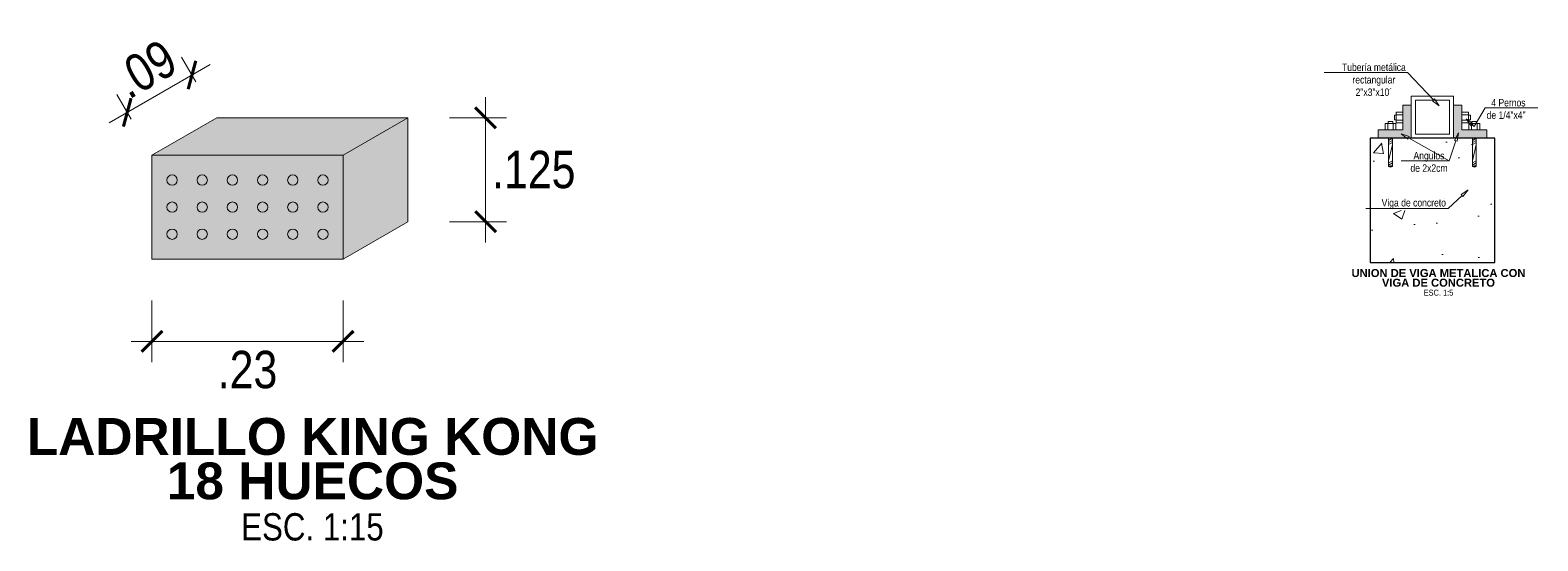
# Model space of a CAD drawing. Header units: metres. Extents: x 115.1 to 149.6, y 26.3 to 56.6.
# Drawn here: x 122.074 to 123.888, y 28.615 to 29.23 of the extents above; entities that cross this region are included whole.
import ezdxf
from ezdxf import colors
from ezdxf.entities.mleader import LeaderData, LeaderLine
from ezdxf.enums import TextEntityAlignment as Align
from ezdxf.math import Vec2, Vec3

# ---------------------------------------------------------------- set-up
doc = ezdxf.new("R2010")
doc.units = ezdxf.units.M
doc.layers.get('0').update_dxf_attribs({"color": 250})
doc.layers.get('Defpoints').update_dxf_attribs({"color": 30, "lineweight": 9})
for name, color, linetype, lineweight in [('-Accesorios PVC', 88, 'Continuous', 20), ('-Acero techos', 252, 'Continuous', 13), ('-Acotado', 251, 'Continuous', 5), ('-Ladrillo', 34, 'Continuous', 9), ('-Textos', 7, 'Continuous', 20), ('C-COLUMNAS', 150, 'Continuous', 30), ('FIC-2ES_CONCRETO 210', 251, 'Continuous', 30), ('FIC-2ES_VEREDA', 253, 'Continuous', 5)]:
    doc.layers.add(name, color=color, linetype=linetype, lineweight=lineweight)
doc.layers.add('G-TEXTOS-TITULOS', color=174, linetype='Continuous')
doc.styles.add('-Arial Narrow', font='ARIALN.TTF')
doc.styles.add('25-TITULO', font='arialbd.ttf', dxfattribs={"height": 0.1})
doc.dimstyles.new('Esc 1_25', dxfattribs={"dimscale": 0.025, "dimtxt": 1.8, "dimasz": 1, "dimexe": 1, "dimexo": 2, "dimgap": 0.45, "dimtad": 2, "dimtih": 1, "dimtoh": 1, "dimzin": 4, "dimdsep": 46, "dimtxsty": '-Arial Narrow', "dimblk": 'ARCHTICK', "dimcen": 1, "dimdle": 1, "dimclrd": 256, "dimclre": 256, "dimclrt": 7, "dimadec": 0, "dimazin": 0, "dimtfac": 1, "dimtix": 1, "dimtmove": 1, "dimatfit": 2, "dimldrblk": 'ARCHTICK', "dimfxl": 1, "dimtolj": 2, "dimlwd": 5, "dimlwe": 0, "dimarcsym": 0})

# ---------------------------------------------------------------- blocks, each defined once
blk = doc.blocks.new('Ladrillo Kink Kong')
at = {"layer": '-Acotado'}
h = blk.add_hatch(color=20, dxfattribs=at)
h.dxf.hatch_style = 1
h.set_gradient(color1=(255, 63, 0), color2=(255, 127, 0), tint=1, name='INVCYLINDER')
h.paths.add_polyline_path([(0.115, 0.125), (0.1929, 0.17), (-0.0371, 0.17), (-0.115, 0.125)])
h.paths.add_polyline_path([(0.115, 0), (0.1929, 0.045), (0.1929, 0.17), (0.115, 0.125)])
h.paths.add_polyline_path([(0.115, 0), (0.115, 0.125), (-0.115, 0.125), (-0.115, 0)])
h.paths.add_polyline_path([(0.097, 0.0625, -1), (0.0846, 0.0625, -1)], flags=16)
h.paths.add_polyline_path([(0.012, 0.0299, -1), (0.0244, 0.0299, -1)], flags=16)
h.paths.add_polyline_path([(0.012, 0.0625, -1), (0.0244, 0.0625, -1)], flags=16)
h.paths.add_polyline_path([(-0.0607, 0.0299, -1), (-0.0483, 0.0299, -1)], flags=16)
h.paths.add_polyline_path([(-0.097, 0.0299, -1), (-0.0846, 0.0299, -1)], flags=16)
h.paths.add_polyline_path([(-0.097, 0.0625, -1), (-0.0846, 0.0625, -1)], flags=16)
h = blk.add_hatch(color=256, dxfattribs=at)
h.dxf.hatch_style = 1
h.paths.add_polyline_path([(-0.097, 0.0951, 1), (-0.0846, 0.0951, 1)])
h.paths.add_polyline_path([(-0.0607, 0.0951, 1), (-0.0483, 0.0951, 1)])
h.paths.add_polyline_path([(-0.012, 0.0951, 1), (-0.0244, 0.0951, 1)])
h.paths.add_polyline_path([(0.0244, 0.0951, 1), (0.012, 0.0951, 1)])
h.paths.add_polyline_path([(0.0607, 0.0951, 1), (0.0483, 0.0951, 1)])
h.paths.add_polyline_path([(0.0846, 0.0951, 1), (0.097, 0.0951, 1)])
h.paths.add_polyline_path([(0.097, 0.0625, 1), (0.0846, 0.0625, 1)])
h.paths.add_polyline_path([(0.0607, 0.0625, 1), (0.0483, 0.0625, 1)])
h.paths.add_polyline_path([(0.012, 0.0625, 1), (0.0244, 0.0625, 1)])
h.paths.add_polyline_path([(-0.0244, 0.0625, 1), (-0.012, 0.0625, 1)])
h.paths.add_polyline_path([(-0.0483, 0.0625, 1), (-0.0607, 0.0625, 1)])
h.paths.add_polyline_path([(-0.097, 0.0625, 1), (-0.0846, 0.0625, 1)])
h.paths.add_polyline_path([(-0.097, 0.0299, 1), (-0.0846, 0.0299, 1)])
h.paths.add_polyline_path([(-0.0483, 0.0299, 1), (-0.0607, 0.0299, 1)])
h.paths.add_polyline_path([(-0.0244, 0.0299, 1), (-0.012, 0.0299, 1)])
h.paths.add_polyline_path([(0.0244, 0.0299, 1), (0.012, 0.0299, 1)])
h.paths.add_polyline_path([(0.0607, 0.0299, 1), (0.0483, 0.0299, 1)])
h.paths.add_polyline_path([(0.0846, 0.0299, 1), (0.097, 0.0299, 1)])
at = {"layer": '-Ladrillo', "lineweight": 5}
for points in [[(-0.115, 0.125), (-0.0371, 0.17)], [(-0.0371, 0.17), (0.1929, 0.17)], [(0.115, 0.125), (0.1929, 0.17)], [(0.1929, 0.045), (0.1929, 0.17)], [(0.115, 0), (0.1929, 0.045)]]:
    blk.add_lwpolyline(points, dxfattribs=at)
blk.add_lwpolyline([(0.115, 0), (0.115, 0.125), (-0.115, 0.125), (-0.115, 0)], close=True, dxfattribs=at)
for centre in [(-0.0908, 0.0951), (-0.0545, 0.0951), (-0.0182, 0.0951), (0.0182, 0.0951), (0.0545, 0.0951), (0.0908, 0.0951), (-0.0908, 0.0625), (-0.0545, 0.0625), (-0.0182, 0.0625), (0.0182, 0.0625), (0.0545, 0.0625), (0.0908, 0.0625), (-0.0908, 0.0299), (-0.0545, 0.0299), (-0.0182, 0.0299), (0.0182, 0.0299), (0.0545, 0.0299), (0.0908, 0.0299)]:
    blk.add_circle(centre, 0.0062, dxfattribs=at)
blk = doc.blocks.new('_ArchTick')
at = {"color": 0, "linetype": 'ByBlock', "const_width": 0.15}
blk.add_lwpolyline([(-0.5, -0.5), (0.5, 0.5)], dxfattribs=at)
blk = doc.blocks.new('*D92')
at = {"layer": '-Acotado', "lineweight": 0, "transparency": 16777216}
for p, q in [((122.2208, 28.9041), (122.2208, 28.8301)), ((122.4508, 28.9041), (122.4508, 28.8301))]:
    blk.add_line(p, q, dxfattribs=at)
at = {"layer": '-Acotado', "lineweight": 5, "transparency": 16777216}
blk.add_line((122.1958, 28.8551), (122.4758, 28.8551), dxfattribs=at)
at = {"layer": 'Defpoints', "color": 0, "transparency": 16777216}
for p in [(122.2208, 28.9541), (122.4508, 28.9541), (122.4508, 28.8551)]:
    blk.add_point(p, dxfattribs=at)
at = {"layer": '-Acotado', "lineweight": 5, "transparency": 16777216, "xscale": 0.025, "yscale": 0.025, "zscale": 0.025, "rotation": 180}
blk.add_blockref('_ArchTick', (122.2208, 28.8551), dxfattribs=at)
at = {"layer": '-Acotado', "lineweight": 5, "transparency": 16777216, "xscale": 0.025, "yscale": 0.025, "zscale": 0.025}
blk.add_blockref('_ArchTick', (122.4508, 28.8551), dxfattribs=at)
at = {"layer": '-Acotado', "color": 7, "transparency": 16777216, "insert": (122.3358, 28.8209), "char_height": 0.045, "attachment_point": 5, "style": '-Arial Narrow'}
blk.add_mtext('\\A2;.23', dxfattribs=at)
blk = doc.blocks.new('*D93')
at = {"layer": '-Acotado', "lineweight": 5, "transparency": 16777216}
blk.add_line((122.6222, 29.1491), (122.6222, 28.9741), dxfattribs=at)
at = {"layer": '-Acotado', "lineweight": 0, "transparency": 16777216}
for p, q in [((122.5787, 29.1241), (122.6472, 29.1241)), ((122.5787, 28.9991), (122.6472, 28.9991))]:
    blk.add_line(p, q, dxfattribs=at)
at = {"layer": 'Defpoints', "color": 0, "transparency": 16777216}
for p in [(122.5287, 29.1241), (122.5287, 28.9991), (122.6222, 28.9991)]:
    blk.add_point(p, dxfattribs=at)
at = {"layer": '-Acotado', "lineweight": 5, "transparency": 16777216, "xscale": 0.025, "yscale": 0.025, "zscale": 0.025}
for p, rotation in [((122.6222, 29.1241), 90), ((122.6222, 28.9991), 270)]:
    blk.add_blockref('_ArchTick', p, dxfattribs=dict(at, rotation=rotation))
at = {"layer": '-Acotado', "color": 7, "transparency": 16777216, "insert": (122.6802, 29.0616), "char_height": 0.045, "attachment_point": 5, "style": '-Arial Narrow'}
blk.add_mtext('\\A2;.125', dxfattribs=at)
blk = doc.blocks.new('*D94')
at = {"layer": '-Acotado', "lineweight": 5, "transparency": 16777216}
blk.add_line((122.1694, 29.1181), (122.2907, 29.1881), dxfattribs=at)
at = {"layer": '-Acotado', "lineweight": 0, "transparency": 16777216}
for p, q in [((122.2737, 29.1674), (122.2565, 29.1972)), ((122.1958, 29.1224), (122.1786, 29.1522))]:
    blk.add_line(p, q, dxfattribs=at)
at = {"layer": 'Defpoints', "color": 0, "transparency": 16777216}
for p in [(122.269, 29.1756), (122.2987, 29.1241), (122.2208, 29.0791)]:
    blk.add_point(p, dxfattribs=at)
at = {"layer": '-Acotado', "lineweight": 5, "transparency": 16777216, "xscale": 0.025, "yscale": 0.025, "zscale": 0.025}
for p, rotation in [((122.269, 29.1756), 30.00000000002148), ((122.1911, 29.1306), 210.0000000000215)]:
    blk.add_blockref('_ArchTick', p, dxfattribs=dict(at, rotation=rotation))
at = {"layer": '-Acotado', "color": 7, "transparency": 16777216, "insert": (122.2129, 29.1827), "char_height": 0.045, "attachment_point": 5, "rotation": 30, "style": '-Arial Narrow'}
blk.add_mtext('\\A2;.09', dxfattribs=at)
blk = doc.blocks.new('_ClosedBlank')
at = {"color": 0, "linetype": 'ByBlock', "lineweight": -2}
for p, q in [((-1, 0.17), (0, 0)), ((-1, 0.17), (-1, -0.17)), ((0, 0), (-1, -0.17))]:
    blk.add_line(p, q, dxfattribs=at)

msp = doc.modelspace()

# ---------------------------------------------------------------- hatches: boundary and pattern name
at = {"layer": '-Accesorios PVC'}
h = msp.add_hatch(color=256, dxfattribs=at)
h.dxf.hatch_style = 1
h.paths.add_polyline_path([(123.7359, 29.0995), (123.7359, 29.1395), (123.7259, 29.1395), (123.7259, 29.1095), (123.6959, 29.1095), (123.6959, 29.0995)])
h = msp.add_hatch(color=256, dxfattribs=at)
h.dxf.hatch_style = 1
h.paths.add_polyline_path([(123.7868, 29.0995), (123.7868, 29.1395), (123.7968, 29.1395), (123.7968, 29.1095), (123.8268, 29.1095), (123.8268, 29.0995)])
at = {"lineweight": 5, "true_color": 0x636466}
h = msp.add_hatch(dxfattribs=at)
h.set_pattern_fill('AR-CONC', color=251, scale=0.0008)
h.set_pattern_definition([(50, (-0.30122, -36.46258), (0.14574774, -0.01275127), [0.01524, -0.16764]), (355, (-0.30122, -36.46258), (-0.02819474, 0.15284548), [0.012192, -0.13411247]), (100.45144, (-0.28907, -36.46364), (0.117553, 0.1400942), [0.012952, -0.1424722]), (46.1842, (-0.30122, -36.42194), (0.21686323, -0.03363386), [0.02286, -0.25146]), (96.63556, (-0.28314, -36.42474), (0.1899233, 0.1979409), [0.01942802, -0.2137085]), (351.18415, (-0.30122, -36.42194), (0.1899233, 0.1979409), [0.01828797, -0.2011678]), (21, (-0.2809, -36.4321), (0.12129151, -0.08181216), [0.01524, -0.16764]), (326, (-0.2809, -36.4321), (0.04944162, 0.14735037), [0.012192, -0.134112]), (71.45144, (-0.27079, -36.43892), (0.17073314, 0.06553822), [0.012952, -0.14247195]), (37.5, (-0.301215, -36.46258), (0.002470883, 0.067644031), [0, -0.1324864, 0, -0.136144, 0, -0.13462]), (7.5, (-0.301215, -36.46258), (0.05345573, 0.08014446), [0, -0.0776224, 0, -0.1294384, 0, -0.051308]), (327.5, (-0.34653, -36.46258), (0.108472476, -0.004582995), [0, -0.0508, 0, -0.158496, 0, -0.210312]), (317.5, (-0.36685, -36.46258), (0.118503345, 0.02034119), [0, -0.06604, 0, -0.1052576, 0, -0.149352])])
h.paths.add_polyline_path([(123.8363, 28.9501), (123.8363, 29.0995), (123.814, 29.0995), (123.814, 29.0656, -0.300889), (123.8095, 29.0656), (123.8095, 29.0995), (123.7868, 29.0995), (123.7131, 29.0995), (123.7131, 29.0656, -0.300889), (123.7086, 29.0656), (123.7086, 29.0995), (123.6959, 29.0995), (123.6863, 29.0995), (123.6863, 28.9501)])
edge = h.paths.add_edge_path(flags=16)
edge.add_line((123.6983, 29.0125), (123.7802, 29.0125))
edge.add_line((123.7802, 29.0125), (123.7802, 29.0313))
edge.add_line((123.7802, 29.0313), (123.6983, 29.0313))
edge.add_line((123.6983, 29.0313), (123.6983, 29.0125))
edge.add_line((123.7969, 29.0306), (123.7801, 29.0148))
edge.add_line((123.7958, 29.0318), (123.8042, 29.0375))
edge.add_line((123.8042, 29.0375), (123.7981, 29.0294))
edge.add_line((123.7958, 29.0318), (123.7981, 29.0294))
edge.add_line((123.7006, 29.0148), (123.7801, 29.0148))

# ---------------------------------------------------------------- linework, layer by layer
at = {"layer": '-Accesorios PVC', "lineweight": 5}
for p, q in [((123.6959, 29.1095), (123.7259, 29.1095)), ((123.8268, 29.1095), (123.7968, 29.1095))]:
    msp.add_line(p, q, dxfattribs=at)
at = {"layer": '-Accesorios PVC'}
for p, q in [((123.7131, 29.0995), (123.7086, 29.0969)), ((123.7131, 29.0969), (123.7086, 29.0944)), ((123.7131, 29.0944), (123.7086, 29.0919)), ((123.814, 29.0995), (123.8095, 29.0969)), ((123.814, 29.0969), (123.8095, 29.0944)), ((123.814, 29.0944), (123.8095, 29.0919)), ((123.7131, 29.0919), (123.7086, 29.0724)), ((123.814, 29.0919), (123.8095, 29.0724)), ((123.7131, 29.0724), (123.7086, 29.0698)), ((123.7131, 29.0698), (123.7086, 29.0673)), ((123.7131, 29.0673), (123.7112, 29.0662)), ((123.814, 29.0724), (123.8095, 29.0698)), ((123.814, 29.0698), (123.8095, 29.0673)), ((123.814, 29.0673), (123.8121, 29.0662))]:
    msp.add_line(p, q, dxfattribs=at)
for points in [[(123.7259, 29.131), (123.7179, 29.131), (123.7179, 29.1179), (123.7259, 29.1179)], [(123.7968, 29.131), (123.8047, 29.131), (123.8047, 29.1179), (123.7968, 29.1179)], [(123.7043, 29.1095), (123.7043, 29.1174), (123.7174, 29.1174), (123.7174, 29.1095)], [(123.8052, 29.1095), (123.8052, 29.1174), (123.8183, 29.1174), (123.8183, 29.1095)]]:
    msp.add_lwpolyline(points, close=True, dxfattribs=at)
for points in [[(123.7075, 29.1174), (123.7075, 29.1095)], [(123.708, 29.1174), (123.708, 29.1198), (123.7137, 29.1198), (123.7137, 29.1174)], [(123.7142, 29.1174), (123.7142, 29.1095)], [(123.7179, 29.1273), (123.7155, 29.1273), (123.7155, 29.1216), (123.7179, 29.1216)], [(123.7179, 29.1278), (123.7259, 29.1278)], [(123.7179, 29.1211), (123.7259, 29.1211)], [(123.8047, 29.1278), (123.7968, 29.1278)], [(123.8047, 29.1211), (123.7968, 29.1211)], [(123.8047, 29.1273), (123.8071, 29.1273), (123.8071, 29.1216), (123.8047, 29.1216)], [(123.8084, 29.1174), (123.8084, 29.1095)], [(123.8089, 29.1174), (123.8089, 29.1198), (123.8146, 29.1198), (123.8146, 29.1174)], [(123.8151, 29.1174), (123.8151, 29.1095)], [(123.7131, 29.0995), (123.7131, 29.0656), (123.7086, 29.0656), (123.7086, 29.0995)], [(123.814, 29.0995), (123.814, 29.0656), (123.8095, 29.0656), (123.8095, 29.0995)]]:
    msp.add_lwpolyline(points, dxfattribs=at)
for centre, start, end in [((123.7109, 29.0621), 56.5081, 123.4919), ((123.7109, 29.069), 236.5081, 303.4919), ((123.8118, 29.0621), 56.5081, 123.4919), ((123.8118, 29.069), 236.5081, 303.4919)]:
    msp.add_arc(centre, 0.00412, start, end, dxfattribs=at)
at = {"layer": '-Acero techos', "color": 146, "ltscale": 0.009, "true_color": 0x105689}
msp.add_lwpolyline([(123.7868, 29.0995), (123.7359, 29.0995), (123.7359, 29.1503), (123.7868, 29.1503), (123.7868, 29.0995)], dxfattribs=at)
msp.add_lwpolyline([(123.7409, 29.1045), (123.7409, 29.1453), (123.7818, 29.1453), (123.7818, 29.1045)], close=True, dxfattribs=at)
at = {"layer": '-Acotado'}
for points in [[(123.7359, 29.0995), (123.7359, 29.1395), (123.7259, 29.1395), (123.7259, 29.1095), (123.6959, 29.1095), (123.6959, 29.0995), (123.7359, 29.0995)], [(123.7868, 29.0995), (123.7868, 29.1395), (123.7968, 29.1395), (123.7968, 29.1095), (123.8268, 29.1095), (123.8268, 29.0995), (123.7868, 29.0995)]]:
    msp.add_lwpolyline(points, dxfattribs=at)
at = {"layer": 'C-COLUMNAS'}
msp.add_line((123.7867, 29.0995), (123.7359, 29.0995), dxfattribs=at)
at = {"layer": 'FIC-2ES_CONCRETO 210', "ltscale": 0.025}
msp.add_lwpolyline([(123.6863, 28.9501), (123.8363, 28.9501), (123.8363, 29.0995), (123.6863, 29.0995)], close=True, dxfattribs=at)
at = {"layer": 'FIC-2ES_VEREDA'}
for p, q in [((123.7359, 29.0995), (123.7359, 29.1395)), ((123.7868, 29.0995), (123.7868, 29.1395)), ((123.7359, 29.0995), (123.6959, 29.0995)), ((123.7868, 29.0995), (123.8268, 29.0995))]:
    msp.add_line(p, q, dxfattribs=at)

# ---------------------------------------------------------------- block references
at = {"layer": '-Acotado'}
msp.add_blockref('Ladrillo Kink Kong', (122.3358, 28.9541), dxfattribs=at)

# ---------------------------------------------------------------- texts
at = {"layer": '-Textos', "style": '-Arial Narrow'}
for s, height, p in [('ESC. 1:5', 0.00713, (123.7686, 28.9137)), ('ESC. 1:15', 0.03283, (122.4139, 28.6319))]:
    msp.add_text(s, height=height, dxfattribs=at).set_placement(p, align=Align.MIDDLE_CENTER)
at = {"layer": 'G-TEXTOS-TITULOS', "color": 219, "true_color": 0x642165, "style": '25-TITULO'}
for s, height, p in [('UNION DE VIGA METALICA CON', 0.00963, (123.7686, 28.9373)), ('VIGA DE CONCRETO', 0.00963, (123.7686, 28.9257)), ('LADRILLO KING KONG', 0.044321, (122.4141, 28.7407)), ('18 HUECOS', 0.04432, (122.4141, 28.6872))]:
    msp.add_text(s, height=height, dxfattribs=at).set_placement(p, align=Align.MIDDLE_CENTER)

# ---------------------------------------------------------------- dimensions: what is measured, and where the dimension line sits
at = {"layer": '-Acotado'}
dim = msp.add_aligned_dim(p1=(122.2208, 29.0791), p2=(122.2987, 29.1241), distance=0.0594, dimstyle='Esc 1_25', override={"dimtih": 0}, dxfattribs=at)
dim.commit()
dim.dimension.update_dxf_attribs({"geometry": '*D94', "text_midpoint": (122.2129, 29.1827)})
dim = msp.add_linear_dim(base=(122.6222, 28.9991), p1=(122.5287, 29.1241), p2=(122.5287, 28.9991), angle=90, dimstyle='Esc 1_25', override={"dimdec": 3}, dxfattribs=at)
dim.commit()
dim.dimension.update_dxf_attribs({"geometry": '*D93', "text_midpoint": (122.6802, 29.0616)})
dim = msp.add_linear_dim(base=(122.4508, 28.8551), p1=(122.2208, 28.9541), p2=(122.4508, 28.9541), dimstyle='Esc 1_25', dxfattribs=at)
dim.commit()
dim.dimension.update_dxf_attribs({"geometry": '*D92', "text_midpoint": (122.3358, 28.8209)})

# ---------------------------------------------------------------- leaders
ml = msp.add_multileader_mtext('Standard', dxfattribs=at)
ml.set_content('Tubería metálica\\Prectangular\\P2"x3"x10´', color=7, style='-Arial Narrow')
ml.set_leader_properties(color=7, linetype='Continuous', lineweight=5)
ml.set_arrow_properties(name='CLOSEDBLANK')
ml.build(insert=Vec2(0, 0))
ml.multileader.update_dxf_attribs({"has_dogleg": 0, "text_left_attachment_type": 6, "text_right_attachment_type": 6, "dogleg_length": 0, "arrow_head_size": 0.01, "scale": 0.005})
ctx = ml.context
ctx.base_point, ctx.scale, ctx.char_height, ctx.arrow_head_size, ctx.landing_gap_size, ctx.plane_origin = Vec3(123.6503, 29.1786), 0.005, 0.009, 0.01, 0.0025, Vec3(125.4121, 30.641)
ctx.left_attachment, ctx.right_attachment, ctx.text_align_type = 6, 6, 1
notes = []
notes.append((ctx, [(1, (1, 1, 0), (123.7314, 29.1786), (-1, 0), 0, [(0, [(123.7694, 29.1384)], 0, [])])]))
ctx.mtext.insert, ctx.mtext.alignment, ctx.mtext.flow_direction = Vec3(123.6909, 29.1894), 2, 5
ml = msp.add_multileader_mtext('Standard', dxfattribs=at)
ml.set_content('4 Pernos \\Pde 1/4"x4"', color=7, style='-Arial Narrow')
ml.set_leader_properties(color=7, linetype='Continuous', lineweight=5)
ml.set_arrow_properties(name='CLOSEDBLANK')
ml.build(insert=Vec2(0, 0))
ml.multileader.update_dxf_attribs({"has_dogleg": 0, "text_left_attachment_type": 6, "text_right_attachment_type": 6, "dogleg_length": 0, "arrow_head_size": 0.01, "scale": 0.005})
ctx = ml.context
ctx.base_point, ctx.scale, ctx.char_height, ctx.arrow_head_size, ctx.landing_gap_size, ctx.plane_origin = Vec3(123.8249, 29.136), 0.005, 0.009, 0.01, 0.0025, Vec3(123.4849, 29.2434)
ctx.left_attachment, ctx.right_attachment, ctx.text_align_type = 6, 6, 2
notes.append((ctx, [(1, (1, 1, 0), (123.8249, 29.136), (1, 0), 0, [(1, [(123.802, 29.1229), (123.8114, 29.1135)], 0, [])])]))
ctx.mtext.insert, ctx.mtext.alignment, ctx.mtext.flow_direction = Vec3(123.8734, 29.1468), 3, 5
ml = msp.add_multileader_mtext('Standard', dxfattribs=at)
ml.set_content('Angulos \\Pde 2x2cm', color=7, style='-Arial Narrow')
ml.set_leader_properties(color=7, linetype='Continuous', lineweight=5)
ml.set_arrow_properties(name='CLOSEDBLANK')
ml.build(insert=Vec2(0, 0))
ml.multileader.update_dxf_attribs({"has_dogleg": 0, "text_left_attachment_type": 6, "text_right_attachment_type": 6, "dogleg_length": 0, "arrow_head_size": 0.01, "scale": 0.005})
ctx = ml.context
ctx.base_point, ctx.scale, ctx.char_height, ctx.arrow_head_size, ctx.landing_gap_size, ctx.plane_origin = Vec3(123.7328, 29.0723), 0.005, 0.009, 0.01, 0.0025, Vec3(124.0841, 29.1285)
ctx.left_attachment, ctx.right_attachment, ctx.text_align_type = 6, 6, 1
notes.append((ctx, [(0, (1, 1, 0), (123.7815, 29.0723), (-1, 0), 0, [(1, [(123.7238, 29.105)], 0, []), (0, [(123.7926, 29.1059)], 0, [])])]))
ctx.mtext.insert, ctx.mtext.alignment, ctx.mtext.flow_direction = Vec3(123.7572, 29.0831), 2, 5
ml = msp.add_multileader_mtext('Standard', dxfattribs=at)
ml.set_content('Viga de concreto', color=7, style='-Arial Narrow')
ml.set_leader_properties(color=7, linetype='Continuous', lineweight=5)
ml.set_arrow_properties(name='CLOSEDBLANK')
ml.build(insert=Vec2(0, 0))
ml.multileader.update_dxf_attribs({"has_dogleg": 0, "text_left_attachment_type": 6, "text_right_attachment_type": 6, "dogleg_length": 0, "arrow_head_size": 0.01, "scale": 0.005})
ctx = ml.context
ctx.base_point, ctx.scale, ctx.char_height, ctx.arrow_head_size, ctx.landing_gap_size, ctx.plane_origin = Vec3(123.6981, 29.0148), 0.005, 0.009, 0.01, 0.0025, Vec3(123.3432, 28.9194)
ctx.left_attachment, ctx.right_attachment, ctx.text_align_type = 6, 6, 2
notes.append((ctx, [(1, (1, 1, 0), (123.7801, 29.0148), (-1, 0), 0, [(0, [(123.8042, 29.0375)], 0, [])])]))
ctx.mtext.insert, ctx.mtext.alignment, ctx.mtext.flow_direction = Vec3(123.7776, 29.0264), 3, 5
for ctx, leaders in notes:
    for number, flags, end, landing, length, lines in leaders:
        leader = LeaderData()
        leader.index, (leader.has_last_leader_line, leader.has_dogleg_vector, leader.attachment_direction) = number, flags
        leader.last_leader_point, leader.dogleg_vector, leader.dogleg_length = Vec3(end), Vec3(landing), length
        for number, points, colour, breaks in lines:
            line = LeaderLine()
            line.index, line.vertices, line.color, line.breaks = number, Vec3.list(points), colors.encode_raw_color(colour), breaks
            leader.lines.append(line)
        ctx.leaders.append(leader)

doc.saveas('drawing.dxf')
